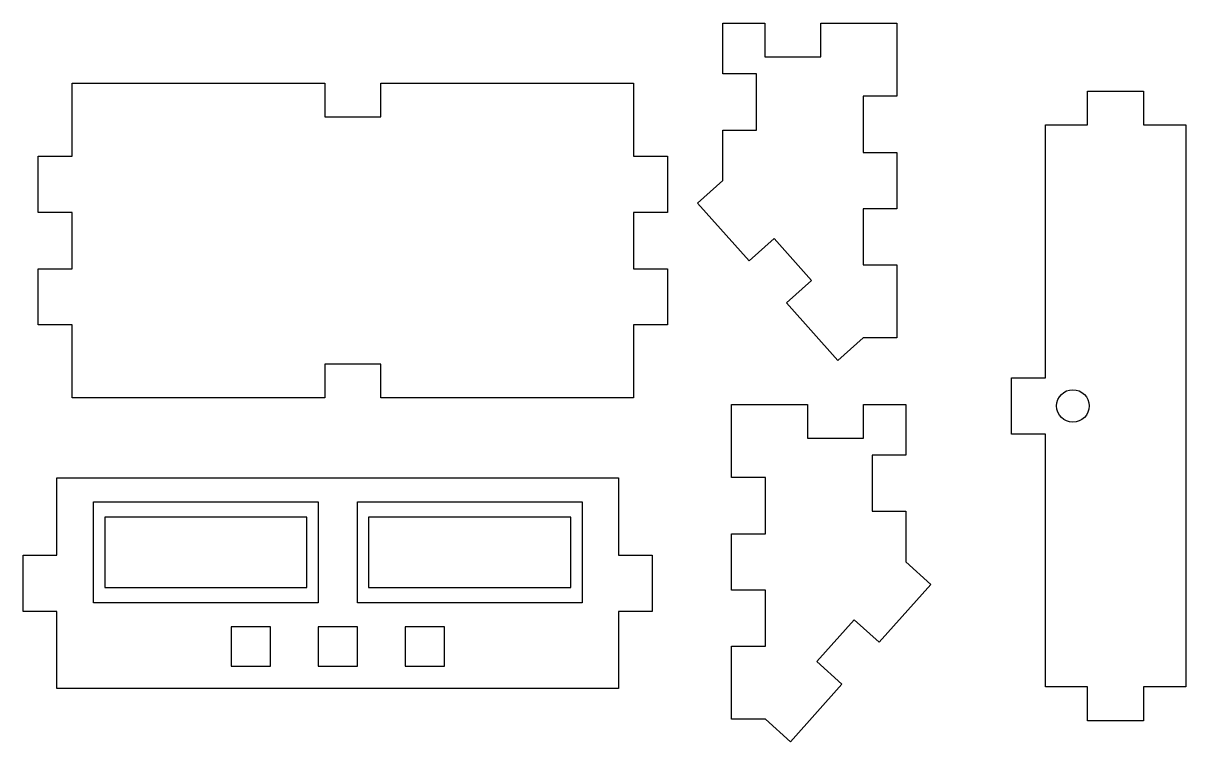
# Model space of a CAD drawing. Header units: millimetres. Extents: x 28 to 442, y -94 to 162.
import ezdxf

# ---------------------------------------------------------------- set-up
doc = ezdxf.new("R2010")
doc.units = ezdxf.units.MM
doc.layers.get('0').update_dxf_attribs({"linetype": 'CONTINUOUS'})

msp = doc.modelspace()

# ---------------------------------------------------------------- linework, layer by layer
for points in [[(327.07, 115.79), (339.07, 115.79), (339.07, 95.79), (327.07, 95.79), (327.07, 75.79), (339.07, 75.79), (339.07, 49.79), (327.07, 49.79), (318.12, 41.8), (299.8, 62.31), (308.76, 70.3), (295.43, 85.22), (286.48, 77.23), (268.12, 97.8), (277.07, 105.79), (277.07, 123.79), (289.07, 123.79), (289.07, 143.79), (277.07, 143.79), (277.07, 161.79), (292.07, 161.79), (292.07, 149.79), (312.07, 149.79), (312.07, 161.79), (339.07, 161.79), (339.07, 135.79), (327.07, 135.79)], [(45.37, 114.44), (45.37, 140.44), (135.37, 140.44), (135.37, 128.44), (155.37, 128.44), (155.37, 140.44), (245.37, 140.44), (245.37, 114.44), (257.37, 114.44), (257.37, 94.44), (245.37, 94.44), (245.37, 74.44), (257.37, 74.44), (257.37, 54.44), (245.37, 54.44), (245.37, 28.44), (155.37, 28.44), (155.37, 40.44), (135.37, 40.44), (135.37, 28.44), (45.37, 28.44), (45.37, 54.44), (33.37, 54.44), (33.37, 74.44), (45.37, 74.44), (45.37, 94.44), (33.37, 94.44), (33.37, 114.44)], [(406.98, 125.6), (406.98, 137.6), (426.98, 137.6), (426.98, 125.6), (441.98, 125.6), (441.98, -74.4), (426.98, -74.4), (426.98, -86.4), (406.98, -86.4), (406.98, -74.4), (391.98, -74.4), (391.98, 15.6), (379.98, 15.6), (379.98, 35.6), (391.98, 35.6), (391.98, 125.6)], [(292.27, 0.11), (280.27, 0.11), (280.27, 26.11), (307.27, 26.11), (307.27, 14.11), (327.27, 14.11), (327.27, 26.11), (342.27, 26.11), (342.27, 8.11), (330.27, 8.11), (330.27, -11.89), (342.27, -11.89), (342.27, -29.89), (351.22, -37.89), (332.85, -58.45), (323.9, -50.46), (310.58, -65.38), (319.53, -73.37), (301.22, -93.89), (292.27, -85.89), (280.27, -85.89), (280.27, -59.89), (292.27, -59.89), (292.27, -39.89), (280.27, -39.89), (280.27, -19.89), (292.27, -19.89)], [(240, -47.5), (240, -75), (40, -75), (40, -47.5), (28, -47.5), (28, -27.5), (40, -27.5), (40, 0), (240, 0), (240, -27.5), (252, -27.5), (252, -47.5)], [(53, -8.5), (133, -8.5), (133, -44.5), (53, -44.5)], [(147, -8.5), (227, -8.5), (227, -44.5), (147, -44.5)], [(57, -39), (129, -39), (129, -14), (57, -14)], [(151, -14), (151, -39), (223, -39), (223, -14)], [(102, -67), (116, -67), (116, -53), (102, -53)], [(133, -67), (147, -67), (147, -53), (133, -53)], [(164, -67), (178, -67), (178, -53), (164, -53)]]:
    msp.add_lwpolyline(points, close=True)
msp.add_circle((401.78, 25.6), 5.8)

doc.saveas('drawing.dxf')
